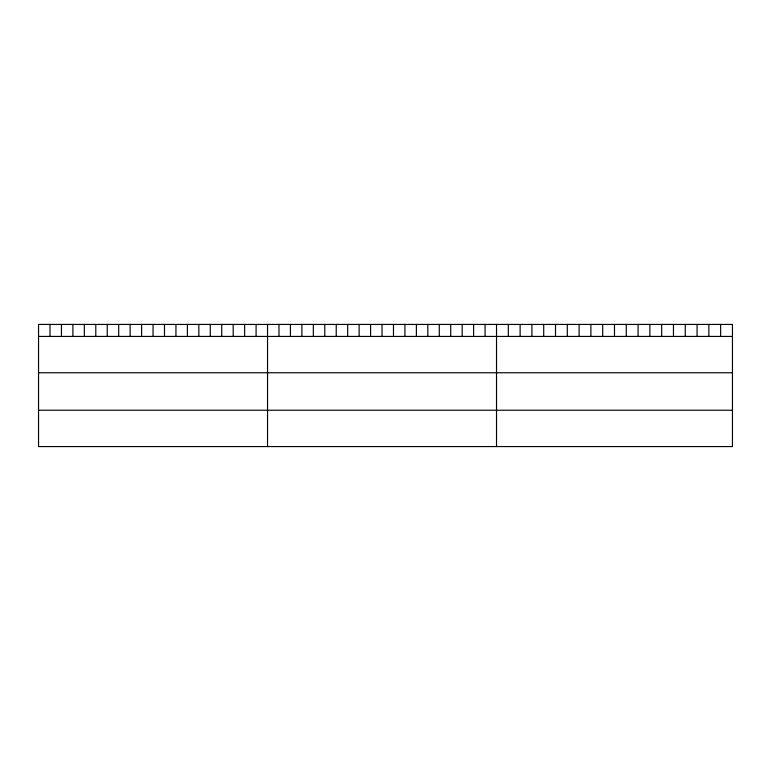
<?xml version="1.0" encoding="UTF-8"?>
<svg xmlns="http://www.w3.org/2000/svg" width="771" height="771" viewBox="0 0 771 771"><rect width="100%" height="100%" fill="white"/><g stroke="black" fill="none" stroke-linecap="round" stroke-linejoin="round"><path stroke-width="1.16" d="M38.55 336.426L732.45 336.426M38.55 372.769L732.45 372.769M38.55 410.22L732.45 410.22M720.654 324.437L720.654 336.426M708.857 324.437L708.857 336.426M697.061 324.437L697.061 336.426M685.265 324.437L685.265 336.426M673.468 324.437L673.468 336.426M661.672 324.437L661.672 336.426M649.876 324.437L649.876 336.426M638.08 324.437L638.08 336.426M626.283 324.437L626.283 336.426M614.487 324.437L614.487 336.426M602.691 324.437L602.691 336.426M590.894 324.437L590.894 336.426M579.098 324.437L579.098 336.426M567.302 324.437L567.302 336.426M555.505 324.437L555.505 336.426M543.709 324.437L543.709 336.426M531.913 324.437L531.913 336.426M520.117 324.437L520.117 336.426M508.32 324.437L508.32 336.426M496.524 324.437L496.524 446.563M485.075 324.437L485.075 336.426M473.625 324.437L473.625 336.426M462.176 324.437L462.176 336.426M450.727 324.437L450.727 336.426M439.277 324.437L439.277 336.426M427.828 324.437L427.828 336.426M416.379 324.437L416.379 336.426M404.929 324.437L404.929 336.426M393.48 324.437L393.48 336.426M382.03 324.437L382.03 336.426M370.581 324.437L370.581 336.426M359.132 324.437L359.132 336.426M347.682 324.437L347.682 336.426M336.233 324.437L336.233 336.426M324.784 324.437L324.784 336.426M313.334 324.437L313.334 336.426M301.885 324.437L301.885 336.426M290.436 324.437L290.436 336.426M278.986 324.437L278.986 336.426M267.537 324.437L267.537 446.563M256.088 324.437L256.088 336.426M244.638 324.437L244.638 336.426M233.189 324.437L233.189 336.426M221.74 324.437L221.74 336.426M210.29 324.437L210.29 336.426M198.841 324.437L198.841 336.426M187.392 324.437L187.392 336.426M175.942 324.437L175.942 336.426M164.493 324.437L164.493 336.426M153.044 324.437L153.044 336.426M141.594 324.437L141.594 336.426M130.145 324.437L130.145 336.426M118.695 324.437L118.695 336.426M107.246 324.437L107.246 336.426M95.797 324.437L95.797 336.426M84.347 324.437L84.347 336.426M72.898 324.437L72.898 336.426M61.449 324.437L61.449 336.426M49.999 324.437L49.999 336.426M732.45 324.437L38.55 324.437L38.55 446.563L732.45 446.563L732.45 324.437"/></g></svg>
